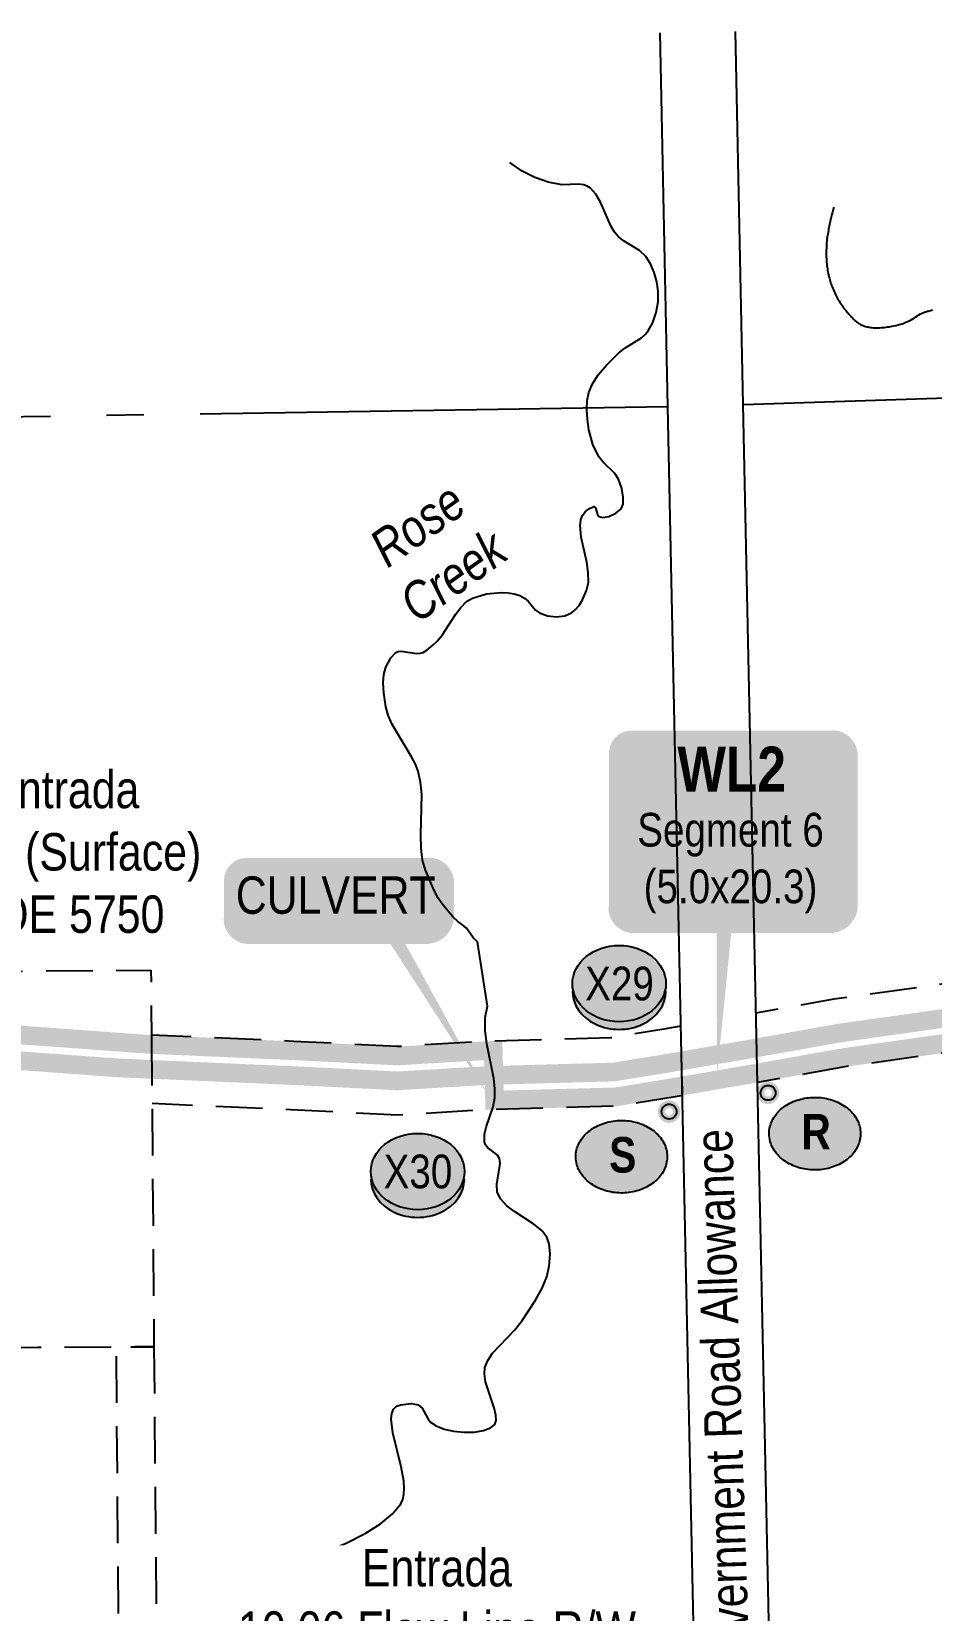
# Model space of a CAD drawing. Extents: x 643442 to 651909, y 5835058 to 5841090.
# Drawn here: x 645813.3 to 646053.8, y 5836439.4 to 5836861.4 of the extents above; entities that cross this region are included whole.
import ezdxf
from ezdxf.enums import TextEntityAlignment as Align

# ---------------------------------------------------------------- set-up
doc = ezdxf.new("R2010")
doc.units = 0
doc.header["$LTSCALE"] = 5
doc.header["$PDSIZE"] = 0.5
for name, pattern in [('foc-ACCESSROAD', [3.75, 2.5, -1.25]), ('foc-FLOWLINE', [3.75, 2.5, -1.25]), ('foc-QUARTERLINE', [33, 25, -3, 2, -3])]:
    doc.linetypes.add(name, pattern=pattern)
doc.layers.get('Defpoints').update_dxf_attribs({"color": 9})
for name, color, linetype in [('9', 3, 'Continuous'), ('AS-ROADS', 254, 'Continuous'), ('CG-NOTES', 7, 'Continuous'), ('F-AR', 190, 'foc-ACCESSROAD'), ('F-FLOWLINE', 190, 'foc-FLOWLINE'), ('F-WS', 190, 'foc-ACCESSROAD'), ('L-ROAD-T', 7, 'Continuous'), ('L-SEC', 7, 'Continuous'), ('L-SECQ', 8, 'foc-QUARTERLINE'), ('P-CROSSINGS', 250, 'Continuous'), ('P-PROPOSED-WL1', 10, 'Continuous'), ('T-CREEK', 160, 'Continuous'), ('T-WATER-T', 170, 'Continuous')]:
    doc.layers.add(name, color=color, linetype=linetype)
doc.layers.add('F-FLOWLINE-T', color=190, linetype='Continuous', lineweight=9)
doc.layers.add('F-WS-T', color=190, linetype='Continuous', lineweight=9)
doc.layers.add('P-PROPOSED-WL4', color=7, linetype='Continuous', true_color=0x5b5bc8)
doc.styles.add('100L', font='ARIALN.TTF', dxfattribs={"height": 11})
doc.styles.add('80', font='ARIALN.TTF', dxfattribs={"height": 10})
doc.styles.add('80CG', font='ARIALN.TTF', dxfattribs={"height": 10})
doc.styles.add('80L', font='ARIALN.TTF', dxfattribs={"height": 10})
doc.styles.add('BOLD', font='ARIALNB.TTF')
doc.styles.add('Crossing', font='ARIALN.TTF', dxfattribs={"height": 10})
doc.styles.add('foc-LtypeFont', font='ARIALN.TTF', dxfattribs={"height": 7.35})
doc.linetypes.add('foc-TOPO-flowdirection-NOLINE', pattern='A,0,[">",foc-LtypeFont,S=0.3,R=0,X=0,Y=-0.945],-20,[">",foc-LtypeFont,S=0.3,R=0,X=0,Y=-0.945],0', length=20)
doc.dimstyles.new('Compass 5 000', dxfattribs={"dimscale": 5, "dimtxt": 9, "dimasz": 2, "dimexe": 0.2, "dimexo": 0.0625, "dimgap": 0.5, "dimtad": 0, "dimtih": 1, "dimtoh": 1, "dimzin": 0, "dimdsep": 46, "dimtxsty": '80CG', "dimcen": 0.1, "dimse1": 1, "dimse2": 1, "dimclrd": 256, "dimclrt": 256, "dimaunit": 1, "dimadec": 4, "dimazin": 0, "dimtfac": 0.06, "dimtofl": 0, "dimtmove": 0, "dimatfit": 1, "dimfxl": 0.2, "dimtolj": 1, "dimtzin": 0, "dimlwd": -1, "dimarcsym": 0})

# ---------------------------------------------------------------- blocks, each defined once
blk = doc.blocks.new('*U386')
h = blk.add_hatch(color=254)
edge = h.paths.add_edge_path()
edge.add_line((-26.5, -34.12), (26.5, -34.12))
edge.add_arc((26.5, -28.12), 6, 270, 360)
edge.add_line((32.5, -28.12), (32.5, 12.5))
edge.add_arc((26.5, 12.5), 6, 0, 90)
edge.add_line((26.5, 18.5), (-26.5, 18.5))
edge.add_arc((-26.5, 12.5), 6, 90, 180)
edge.add_line((-32.5, 12.5), (-32.5, -28.12))
edge.add_arc((-26.5, -28.12), 6, 180, 270)
at = {"layer": 'P-PROPOSED-WL4', "flags": 128}
blk.add_lwpolyline([(-26.5, -34.12, 3, 3, 0), (26.5, -34.12, 3, 3, 0.414214), (32.5, -28.12, 3, 3, 0), (32.5, 12.5, 3, 0, 0.414214), (26.5, 18.5, 0, 0, 0), (-26.5, 18.5, 0, 0, 0.414214), (-32.5, 12.5, 0, 0, 0), (-32.5, -28.12, 0, 3, 0.414214)], format="xyseb", close=True, dxfattribs=at)
blk.add_lwpolyline([(-3.63, -73.76, 0, 7.5, 0), (0, 0, 0, 0, 0)], format="xyseb", dxfattribs=at)
at = {"layer": 'P-PROPOSED-WL4'}
for tag, p, height, style in [('TEMP_AREA_W1_001', (-9.21, 2.24), 12, 'BOLD'), ('ENTER_TEXT_001', (-30.66, -12.62), 9, '80')]:
    blk.add_attdef(tag, p, '', height=height, dxfattribs=dict(at, style=style))
blk = doc.blocks.new('*U388')
h = blk.add_hatch(color=254)
edge = h.paths.add_edge_path()
edge.add_line((-24, -11.5), (24, -11.5))
edge.add_arc((24, -5.5), 6, 270, 360)
edge.add_line((30, -5.5), (30, 4))
edge.add_arc((24, 4), 6, 0, 90)
edge.add_line((24, 10), (-24, 10))
edge.add_arc((-24, 4), 6, 90, 180)
edge.add_line((-30, 4), (-30, -5.5))
edge.add_arc((-24, -5.5), 6, 180, 270)
at = {"color": 160, "flags": 128}
blk.add_lwpolyline([(-24, -11.5, 3, 3, 0), (24, -11.5, 3, 3, 0.414214), (30, -5.5, 3, 3, 0), (30, 4, 3, 0, 0.414214), (24, 10, 0, 0, 0), (-24, 10, 0, 0, 0.414214), (-30, 4, 0, 0, 0), (-30, -5.5, 0, 3, 0.414214)], format="xyseb", close=True, dxfattribs=at)
at = {"color": 160, "style": '80'}
blk.add_attdef('ENTER_TEXT_001', (-26.85, -4.92), '', height=10, dxfattribs=at)
blk = doc.blocks.new('xing2')
h = blk.add_hatch(color=50)
h.dxf.hatch_style = 1
edge = h.paths.add_edge_path()
edge.add_ellipse((0, 0), major_axis=(-12.5, 0), ratio=0.816297, start_angle=0, end_angle=360)
h = blk.add_hatch(color=250)
h.dxf.hatch_style = 1
edge = h.paths.add_edge_path()
edge.add_ellipse((0, -2.05), major_axis=(-12.5, 0), ratio=0.816297, start_angle=0, end_angle=180)
edge.add_line((12.5, -2.05), (12.5, 0))
edge.add_ellipse((0, 0), major_axis=(-12.5, 0), ratio=0.816297, start_angle=0, end_angle=180, ccw=False)
edge.add_line((-12.5, 0), (-12.5, -2.05))
at = {"color": 250}
blk.add_ellipse((0, 0), major_axis=(-12.5, 0), ratio=0.816297, dxfattribs=at)
blk.add_ellipse((0, -2.05), major_axis=(-12.5, 0), ratio=0.816297, start_param=0, end_param=3.141593, dxfattribs=at)
at = {"color": 250, "style": 'Crossing'}
blk.add_attdef('CROSSING', text='', height=9, dxfattribs=at).set_placement((0.09, 0.02), align=Align.MIDDLE_CENTER)
at = {"color": 250, "style": 'Crossing', "flags": 1}
for tag, p in [('OWNER', (0.09, -12.49)), ('DESCRIPTION', (0.09, -25.77)), ('LOCATION', (0.09, -39.3)), ('DWG_REF', (0.09, -52.84))]:
    blk.add_attdef(tag, text='', height=9, dxfattribs=at).set_placement(p, align=Align.MIDDLE_CENTER)
blk = doc.blocks.new('*D432')
at = {"layer": 'Defpoints', "color": 0, "transparency": 16777216}
for p in [(645836.52, 5836442.82), (645846.59, 5836442.91), (645846.66, 5836433.88)]:
    blk.add_point(p, dxfattribs=at)
at = {"layer": 'F-FLOWLINE-T', "transparency": 16777216}
for p, q in [((645856.66, 5836433.96), (645866.66, 5836434.04)), ((645826.59, 5836433.72), (645816.59, 5836433.64))]:
    blk.add_line(p, q, dxfattribs=at)
for points in [[(645826.58, 5836435.39), (645826.61, 5836432.06), (645836.59, 5836433.8)], [(645856.65, 5836435.63), (645856.67, 5836432.3), (645846.66, 5836433.88)]]:
    blk.add_solid(points, dxfattribs=at)
at = {"layer": 'F-FLOWLINE-T', "transparency": 16777216, "insert": (645921.66, 5836434.04), "char_height": 10, "attachment_point": 5, "style": '80CG', "bg_fill": 3, "box_fill_scale": 1.1, "bg_fill_color": 256, "bg_fill_true_color": 13158600, "bg_fill_transparency": 0}
blk.add_mtext('\\A1;Entrada\\P10.06 Flow Line R/W\\PROE 7447', dxfattribs=at)
blk = doc.blocks.new('Route_Letters')
h = blk.add_hatch(color=255)
h.dxf.hatch_style = 1
edge = h.paths.add_edge_path()
edge.add_ellipse((-0.12, 0.46), major_axis=(-11.97, 0), ratio=0.789318, start_angle=0, end_angle=360)
at = {"color": 5}
blk.add_open_spline([(-12.34, 0.46), (-12.34, -0.25), (-12.24, -0.97), (-11.72, -2.79), (-11.14, -3.88), (-9.56, -5.81), (-8.54, -6.66), (-6.22, -8.02), (-4.9, -8.54), (-2.12, -9.17), (-0.66, -9.3), (2.22, -9.13), (3.64, -8.84), (6.27, -7.89), (7.48, -7.22), (9.54, -5.6), (10.38, -4.64), (11.6, -2.54), (11.97, -1.4), (12.18, 0.91), (12.02, 2.08), (11.2, 4.3), (10.54, 5.35), (8.8, 7.2), (7.72, 7.99), (5.29, 9.24), (3.93, 9.68), (1.11, 10.18), (-0.35, 10.23), (-3.22, 9.91), (-4.61, 9.55), (-7.16, 8.47), (-8.32, 7.75), (-10.24, 6.02), (-11, 5.02), (-12.05, 2.86), (-12.32, 1.7), (-12.34, 0.52), (-12.34, 0.49), (-12.34, 0.46)], degree=3, knots=[0, 0, 0, 0, 0.219529, 0.219529, 0.575727, 0.575727, 0.931924, 0.931924, 1.288121, 1.288121, 1.644318, 1.644318, 2.000515, 2.000515, 2.356712, 2.356712, 2.712909, 2.712909, 3.069107, 3.069107, 3.425304, 3.425304, 3.781501, 3.781501, 4.137698, 4.137698, 4.493895, 4.493895, 4.850092, 4.850092, 5.20629, 5.20629, 5.562487, 5.562487, 5.918684, 5.918684, 6.274881, 6.274881, 6.283185, 6.283185, 6.283185, 6.283185], dxfattribs=at)
at = {"color": 14, "style": 'BOLD'}
blk.add_attdef('A', text='', height=9.5, dxfattribs=at).set_placement((0.22, 0.98), align=Align.MIDDLE)
blk = doc.blocks.new('AA')
at = {"const_width": 4}
blk.add_lwpolyline([(-1, 0, 1), (1, 0, 1)], format="xyb", close=True, dxfattribs=at)
blk.add_circle((0, 0), 2)

msp = doc.modelspace()

# ---------------------------------------------------------------- hatches: boundary and pattern name
at = {"layer": 'P-PROPOSED-WL1'}
h = msp.add_hatch(color=256, dxfattribs=at)
h.dxf.hatch_style = 1
h.paths.add_polyline_path([(646628.132, 5836615.829), (646650.713, 5836601.296), (646651.669, 5836601.33), (646651.44, 5836611.12), (646651.31, 5836616.678), (646706.621, 5836618.432), (646873.66, 5836623.498), (647080.29, 5836627.693), (647276.663, 5836633.542), (647277.29, 5836628.555), (647276.763, 5836628.543), (647080.415, 5836622.694), (646873.787, 5836618.5), (646708.628, 5836613.491), (646656.425, 5836611.838), (646656.439, 5836611.237), (646656.783, 5836596.51), (646649.325, 5836596.243), (646626.744, 5836610.776), (646618.19, 5836610.47), (646569.809, 5836607.198), (646511.178, 5836602.816), (646485.305, 5836600.784), (646450.204, 5836600.601), (646396.274, 5836599.144), (646324.754, 5836597.136), (646243.193, 5836595.495), (646178.066, 5836593.124), (646119.179, 5836592.031), (646061.042, 5836588.956), (646030.569, 5836584.657), (646007.281, 5836580.505), (646007.174, 5836585.564), (646029.78, 5836589.595), (646060.56, 5836593.938), (646119, 5836597.029), (646177.929, 5836598.123), (646243.052, 5836600.493), (646324.633, 5836602.135), (646396.136, 5836604.142), (646450.123, 5836605.6), (646485.096, 5836605.783), (646510.796, 5836607.801), (646569.454, 5836612.185), (646617.932, 5836615.464)])

# ---------------------------------------------------------------- linework, layer by layer
at = {"color": 170, "flags": 128}
msp.add_lwpolyline([(645935.872, 5836576.305, 0, 3.999, 0), (645906.973, 5836624.703, 0, 0, 0)], format="xyseb", dxfattribs=at)
at = {"layer": '9', "color": 3, "flags": 128}
msp.add_lwpolyline([(645987.234, 5836577.029), (645987.127, 5836582.085)], dxfattribs=at)
at = {"layer": 'AS-ROADS', "const_width": 5, "flags": 128}
msp.add_lwpolyline([(646510.48, 5836611.934), (646484.923, 5836609.927), (646450.056, 5836609.745), (646396.022, 5836608.285), (646324.534, 5836606.279), (646242.935, 5836604.637), (646177.815, 5836602.266), (646118.852, 5836601.172), (646060.16, 5836598.067), (646029.127, 5836593.689), (646003.717, 5836589.158), (645983.787, 5836585.714), (645968.886, 5836583.29), (645935.012, 5836582.354), (645911.068, 5836580.916), (645882.998, 5836582.343), (645836.698, 5836584.371), (645786.487, 5836588.036)], dxfattribs=at)
at = {"layer": 'F-AR', "flags": 128}
for points in [[(646555.508, 5836624.47), (646509.781, 5836621.052), (646484.54, 5836619.071), (646449.909, 5836618.889), (646395.77, 5836617.427), (646324.313, 5836615.421), (646242.676, 5836613.778), (646177.564, 5836611.408), (646118.526, 5836610.312), (646059.278, 5836607.178), (646027.685, 5836602.721), (646006.891, 5836599.013)], [(646555.936, 5836606.161), (646511.178, 5836602.816), (646485.305, 5836600.784), (646450.204, 5836600.601), (646396.274, 5836599.144), (646324.754, 5836597.136), (646243.193, 5836595.495), (646178.066, 5836593.124), (646119.179, 5836592.031), (646061.042, 5836588.956), (646030.569, 5836584.657), (646007.281, 5836580.505)], [(645986.844, 5836595.523), (645982.274, 5836594.733), (645968.022, 5836592.415), (645934.612, 5836591.492), (645911.026, 5836590.075), (645883.431, 5836591.478), (645845.379, 5836593.144)], [(645987.234, 5836577.029), (645985.3, 5836576.695), (645969.75, 5836574.165), (645935.413, 5836573.217), (645911.11, 5836571.757), (645882.566, 5836573.208), (645845.527, 5836574.83)]]:
    msp.add_lwpolyline(points, dxfattribs=at)
at = {"layer": 'F-FLOWLINE', "flags": 128}
msp.add_lwpolyline([(645846.049, 5836509.869), (645847.45, 5836335.421), (645837.284, 5836347.844), (645835.983, 5836509.75), (645846.049, 5836509.869)], close=True, dxfattribs=at)
at = {"layer": 'F-WS', "flags": 128}
msp.add_lwpolyline([(645845.387, 5836592.211), (645846.049, 5836509.869), (645835.983, 5836509.75), (645814.977, 5836509.62), (645751.406, 5836509.108), (645745.402, 5836509.06), (645745.281, 5836524.161), (645744.74, 5836591.408), (645744.593, 5836609.708), (645845.24, 5836610.516), (645845.387, 5836592.211)], close=True, dxfattribs=at)
at = {"layer": 'L-SEC', "flags": 128}
for points in [[(645983.352, 5836761.115), (645981.279, 5836861.095)], [(646003.462, 5836761.756), (646001.397, 5836861.411)], [(646000.364, 5835954.494), (645983.352, 5836761.115)], [(646020.454, 5835955.221), (646003.462, 5836761.756)]]:
    msp.add_lwpolyline(points, dxfattribs=at)
at = {"layer": 'L-SECQ', "flags": 128}
for points in [[(646003.454, 5836761.76), (646770.293, 5836786.345)], [(645983.352, 5836761.115), (645219.883, 5836749.135)]]:
    msp.add_lwpolyline(points, dxfattribs=at)
at = {"layer": 'P-PROPOSED-WL1', "const_width": 5, "flags": 128}
msp.add_lwpolyline([(645987.181, 5836579.556), (645984.887, 5836579.16), (645969.514, 5836576.659), (645937.046, 5836575.762), (645936.679, 5836589.048), (645934.721, 5836588.994), (645911.037, 5836587.572), (645883.312, 5836588.98), (645845.234, 5836590.648), (645744.478, 5836597.988)], dxfattribs=at)
at = {"layer": 'P-PROPOSED-WL4', "linetype": 'Continuous', "const_width": 4.998, "flags": 128}
msp.add_lwpolyline([(646007.227, 5836583.035), (645987.181, 5836579.557)], dxfattribs=at)
at = {"layer": 'T-CREEK', "flags": 128}
msp.add_lwpolyline([(645919.135, 5836436.279), (645905.47, 5836442.851), (645879.474, 5836442.606), (645876.778, 5836447.61), (645877.17, 5836450.441), (645878.101, 5836452.571), (645878.767, 5836453.374), (645879.568, 5836454.003), (645880.381, 5836454.323), (645881.46, 5836454.427), (645885.837, 5836453.973), (645887.506, 5836454.003), (645889.679, 5836454.422), (645892.004, 5836455.096), (645897.428, 5836457.31), (645902.502, 5836459.9), (645906.601, 5836462.516), (645909.763, 5836465.182), (645911.98, 5836467.893), (645912.52, 5836469.031), (645912.837, 5836470.403), (645912.933, 5836472.02), (645912.811, 5836473.91), (645912.116, 5836477.788), (645909.863, 5836486.847), (645909.41, 5836490.505), (645909.566, 5836492.036), (645910.04, 5836493.175), (645910.841, 5836493.944), (645911.98, 5836494.352), (645914.787, 5836494.661), (645916.61, 5836494.352), (645917.658, 5836493.414), (645919.182, 5836490.653), (645919.917, 5836489.721), (645921.472, 5836488.665), (645923.545, 5836487.831), (645926.046, 5836487.257), (645928.792, 5836486.988), (645931.579, 5836487.051), (645934.051, 5836487.448), (645935.944, 5836488.136), (645937.115, 5836489.06), (645937.504, 5836490.097), (645937.428, 5836491.603), (645936.944, 5836493.502), (645934.651, 5836500.489), (645934.333, 5836502.594), (645934.469, 5836504.274), (645935.202, 5836506.166), (645936.508, 5836508.133), (645942.442, 5836514.342), (645944.391, 5836516.841), (645947.967, 5836522.332), (645949.744, 5836525.473), (645951.02, 5836528.535), (645951.667, 5836531.393), (645951.88, 5836534.635), (645951.667, 5836537.347), (645951.002, 5836539.161), (645949.647, 5836540.892), (645947.539, 5836542.634), (645942.369, 5836545.992), (645940.338, 5836547.532), (645938.664, 5836549.352), (645937.777, 5836551.237), (645937.674, 5836553.285), (645938.508, 5836558.811), (645938.328, 5836560.146), (645937.777, 5836561.159), (645935.131, 5836563.143), (645934.644, 5836563.846), (645934.35, 5836564.663), (645934.326, 5836566.691), (645934.85, 5836568.814), (645936.661, 5836574.021), (645937.115, 5836576.373), (645937.128, 5836578.79), (645936.851, 5836581.515), (645934.985, 5836590.853), (645934.501, 5836594.36), (645934.504, 5836597.829), (645935.131, 5836600.847), (645932.485, 5836618.045), (645931.445, 5836619.044), (645929.552, 5836621.779), (645928.516, 5836622.675), (645927.271, 5836623.538), (645926.014, 5836624.67), (645923.225, 5836627.967), (645922.013, 5836629.747), (645920.87, 5836631.822), (645918.594, 5836637.227), (645917.824, 5836639.957), (645917.405, 5836643.074), (645917.308, 5836646.664), (645917.569, 5836657.483), (645917.264, 5836660.809), (645916.61, 5836663.685), (645915.903, 5836665.555), (645914.885, 5836667.578), (645909.568, 5836676.345), (645908.574, 5836678.685), (645908.011, 5836680.883), (645907.436, 5836684.665), (645907.267, 5836687.292), (645907.451, 5836689.563), (645908.011, 5836691.467), (645909.324, 5836693.988), (645910.657, 5836695.435), (645911.287, 5836695.719), (645912.085, 5836695.812), (645916.233, 5836695.18), (645917.172, 5836695.209), (645917.933, 5836695.435), (645918.945, 5836696.067), (645920.579, 5836697.42), (645921.802, 5836698.578), (645923.025, 5836700.074), (645926.613, 5836705.629), (645927.989, 5836707.487), (645929.543, 5836709.02), (645931.162, 5836709.988), (645934.887, 5836711.089), (645938.851, 5836711.482), (645940.666, 5836711.386), (645942.325, 5836711.101), (645943.793, 5836710.633), (645945.053, 5836709.988), (645946.023, 5836709.146), (645948.014, 5836706.789), (645949.021, 5836706.019), (645951.178, 5836705.256), (645953.624, 5836704.983), (645955.861, 5836705.249), (645957.62, 5836706.019), (645958.588, 5836706.838), (645959.605, 5836708.003), (645960.527, 5836709.503), (645961.589, 5836711.972), (645962.112, 5836714.125), (645962.096, 5836716.791), (645961.668, 5836719.572), (645960.205, 5836726.29), (645959.931, 5836729.408), (645960.108, 5836730.864), (645960.548, 5836732.068), (645961.259, 5836733.043), (645962.251, 5836733.8), (645963.574, 5836734.462), (645964.025, 5836734.081), (645964.579, 5836732.335), (645964.897, 5836731.816), (645965.966, 5836731.49), (645967.576, 5836731.788), (645969.482, 5836732.683), (645970.85, 5836733.8), (645971.386, 5836735.065), (645971.45, 5836736.911), (645971.027, 5836739.271), (645970.188, 5836741.738), (645969.143, 5836743.314), (645966.021, 5836746.266), (645964.897, 5836747.691), (645963.339, 5836751.034), (645962.251, 5836754.967), (645961.832, 5836757.724), (645961.691, 5836760.357), (645961.831, 5836762.76), (645962.251, 5836764.889), (645963.199, 5836767.227), (645964.762, 5836769.666), (645966.936, 5836772.23), (645970.188, 5836775.472), (645971.831, 5836776.77), (645976.284, 5836779.587), (645977.341, 5836780.492), (645978.126, 5836781.425), (645979.333, 5836783.644), (645980.22, 5836786.301), (645980.717, 5836789.19), (645980.772, 5836792.009), (645980.421, 5836794.507), (645979.71, 5836797.018), (645978.702, 5836799.323), (645977.464, 5836801.269), (645975.767, 5836802.863), (645971.714, 5836805.38), (645970.188, 5836806.561), (645969.108, 5836807.8), (645968.097, 5836809.443), (645965.31, 5836815.792), (645964.145, 5836817.921), (645962.653, 5836819.596), (645961.825, 5836820.122), (645960.928, 5836820.451), (645959.469, 5836820.604), (645954.975, 5836820.451), (645951.338, 5836821.139), (645947.81, 5836822.36), (645944.392, 5836824.115), (645941.084, 5836826.404)], dxfattribs=at)
at = {"layer": 'T-CREEK', "linetype": 'foc-TOPO-flowdirection-NOLINE', "flags": 128}
msp.add_lwpolyline([(645876.922, 5836444.081), (645876.778, 5836447.61), (645877.17, 5836450.441), (645878.101, 5836452.571), (645878.767, 5836453.374), (645879.568, 5836454.003), (645880.381, 5836454.323), (645881.46, 5836454.427), (645885.837, 5836453.973), (645887.506, 5836454.003), (645889.679, 5836454.422), (645892.004, 5836455.096), (645897.428, 5836457.31), (645902.502, 5836459.9), (645906.601, 5836462.516), (645909.763, 5836465.182), (645911.98, 5836467.893), (645912.52, 5836469.031), (645912.837, 5836470.403), (645912.933, 5836472.02), (645912.811, 5836473.91), (645912.116, 5836477.788), (645909.863, 5836486.847), (645909.41, 5836490.505), (645909.566, 5836492.036), (645910.04, 5836493.175), (645910.841, 5836493.944), (645911.98, 5836494.352), (645914.787, 5836494.661), (645916.61, 5836494.352), (645917.658, 5836493.414), (645919.182, 5836490.653), (645919.917, 5836489.721), (645921.472, 5836488.665), (645923.545, 5836487.831), (645926.046, 5836487.257), (645928.792, 5836486.988), (645931.579, 5836487.051), (645934.051, 5836487.448), (645935.944, 5836488.136), (645937.115, 5836489.06), (645937.504, 5836490.097), (645937.428, 5836491.603), (645936.944, 5836493.502), (645934.651, 5836500.489), (645934.333, 5836502.594), (645934.469, 5836504.274), (645935.202, 5836506.166), (645936.508, 5836508.133), (645942.442, 5836514.342), (645944.391, 5836516.841), (645947.967, 5836522.332), (645949.744, 5836525.473), (645951.02, 5836528.535), (645951.667, 5836531.393), (645951.88, 5836534.635), (645951.667, 5836537.347), (645951.002, 5836539.161), (645949.647, 5836540.892), (645947.539, 5836542.634), (645942.369, 5836545.992), (645940.338, 5836547.532), (645938.664, 5836549.352), (645937.777, 5836551.237), (645937.674, 5836553.285), (645938.508, 5836558.811), (645938.328, 5836560.146), (645937.777, 5836561.159), (645935.131, 5836563.143), (645934.644, 5836563.846), (645934.35, 5836564.663), (645934.326, 5836566.691), (645934.85, 5836568.814), (645936.661, 5836574.021), (645937.115, 5836576.373), (645937.128, 5836578.79), (645936.851, 5836581.515), (645934.985, 5836590.853), (645934.501, 5836594.36), (645934.504, 5836597.829), (645935.131, 5836600.847), (645932.485, 5836618.045), (645931.445, 5836619.044), (645929.552, 5836621.779), (645928.516, 5836622.675), (645927.271, 5836623.538), (645926.014, 5836624.67), (645923.225, 5836627.967), (645922.013, 5836629.747), (645920.87, 5836631.822), (645918.594, 5836637.227), (645917.824, 5836639.957), (645917.405, 5836643.074), (645917.308, 5836646.664), (645917.569, 5836657.483), (645917.264, 5836660.809), (645916.61, 5836663.685), (645915.903, 5836665.555), (645914.885, 5836667.578), (645909.568, 5836676.345), (645908.574, 5836678.685), (645908.011, 5836680.883), (645907.436, 5836684.665), (645907.267, 5836687.292), (645907.451, 5836689.563), (645908.011, 5836691.467), (645909.324, 5836693.988), (645910.657, 5836695.435), (645911.287, 5836695.719), (645912.085, 5836695.812), (645916.233, 5836695.18), (645917.172, 5836695.209), (645917.933, 5836695.435), (645918.945, 5836696.067), (645920.579, 5836697.42), (645921.802, 5836698.578), (645923.025, 5836700.074), (645926.613, 5836705.629), (645927.989, 5836707.487), (645929.543, 5836709.02), (645931.162, 5836709.988), (645934.887, 5836711.089), (645938.851, 5836711.482), (645940.666, 5836711.386), (645942.325, 5836711.101), (645943.793, 5836710.633), (645945.053, 5836709.988), (645946.023, 5836709.146), (645948.014, 5836706.789), (645949.021, 5836706.019), (645951.178, 5836705.256), (645953.624, 5836704.983), (645955.861, 5836705.249), (645957.62, 5836706.019), (645958.588, 5836706.838), (645959.605, 5836708.003), (645960.527, 5836709.503), (645961.589, 5836711.972), (645962.112, 5836714.125), (645962.096, 5836716.791), (645961.668, 5836719.572), (645960.205, 5836726.29), (645959.931, 5836729.408), (645960.108, 5836730.864), (645960.548, 5836732.068), (645961.259, 5836733.043), (645962.251, 5836733.8), (645963.574, 5836734.462), (645964.025, 5836734.081), (645964.579, 5836732.335), (645964.897, 5836731.816), (645965.966, 5836731.49), (645967.576, 5836731.788), (645969.482, 5836732.683), (645970.85, 5836733.8), (645971.386, 5836735.065), (645971.45, 5836736.911), (645971.027, 5836739.271), (645970.188, 5836741.738), (645969.143, 5836743.314), (645966.021, 5836746.266), (645964.897, 5836747.691), (645963.339, 5836751.034), (645962.251, 5836754.967), (645961.832, 5836757.724), (645961.691, 5836760.357), (645961.831, 5836762.76), (645962.251, 5836764.889), (645963.199, 5836767.227), (645964.762, 5836769.666), (645966.936, 5836772.23), (645970.188, 5836775.472), (645971.831, 5836776.77), (645976.284, 5836779.587), (645977.341, 5836780.492), (645978.126, 5836781.425), (645979.333, 5836783.644), (645980.22, 5836786.301), (645980.717, 5836789.19), (645980.772, 5836792.009), (645980.421, 5836794.507), (645979.71, 5836797.018), (645978.702, 5836799.323), (645977.464, 5836801.269), (645975.767, 5836802.863), (645971.714, 5836805.38), (645970.188, 5836806.561), (645969.108, 5836807.8), (645968.097, 5836809.443), (645965.31, 5836815.792), (645964.145, 5836817.921), (645962.653, 5836819.596), (645961.825, 5836820.122), (645960.928, 5836820.451), (645959.469, 5836820.604), (645954.975, 5836820.451), (645951.338, 5836821.139), (645947.81, 5836822.36), (645944.392, 5836824.115), (645941.084, 5836826.404)], dxfattribs=at)
at = {"layer": 'T-CREEK', "flags": 128}
msp.add_lwpolyline([(646027.735, 5836814.498, 0.0118224), (646026.951, 5836811.823, 0.0207985), (646026.605, 5836810.276, 0.0020254), (646026.002, 5836806.856, 0.0118266), (646025.915, 5836806.268, 0.0144224), (646025.742, 5836804.429, 0.0136186), (646025.667, 5836802.474, 0.0161756), (646025.705, 5836800.722, 0.0154499), (646025.86, 5836798.894, 0.0176448), (646026.113, 5836797.227, 0.0170998), (646026.494, 5836795.529, 0.0185479), (646026.969, 5836793.945, 0.0182772), (646027.569, 5836792.377, 0.0186659), (646028.326, 5836790.766, 0.0217564), (646029.085, 5836789.44, 0.0149225), (646029.969, 5836788.129, 0.0132953), (646031.042, 5836786.717, 0.0116482), (646031.986, 5836785.596, 0.0128338), (646032.891, 5836784.622, 0.0257669), (646033.548, 5836784.016, 0.0229387), (646034.35, 5836783.41, 0.0517123), (646035.239, 5836782.925, 0.0397676), (646036.49, 5836782.517, 0.0316777), (646037.832, 5836782.283, 0.031392), (646039.206, 5836782.219, 0.0187385), (646040.787, 5836782.304, 0.0174254), (646042.477, 5836782.518, 0.0177367), (646044.888, 5836782.997, 0.0305467), (646046.256, 5836783.41, 0.0125346), (646046.958, 5836783.689, 0.0096837), (646047.849, 5836784.091, 0.0475807), (646049.643, 5836785.161, -0.0520253), (646051.293, 5836786.125, -0.0165643), (646052.104, 5836786.46, -0.0179858), (646052.871, 5836786.717, -0.0291659), (646054.104, 5836787.004, -0.0174215)], format="xyb", dxfattribs=at)

# ---------------------------------------------------------------- block references
at = {"xscale": 0.9991705491093322, "yscale": 0.9991705491093322, "zscale": 0.9991705491093322}
msp.add_blockref('*U388', (645894.733, 5836630.505), dxfattribs=at).add_auto_attribs({'ENTER_TEXT_001': 'CULVERT'})
at = {"layer": 'CG-NOTES'}
ref = msp.add_blockref('*U386', (646000.085, 5836656.026), dxfattribs=dict(at, xscale=0.99969901, yscale=0.99969901, zscale=0.99969901))
ref.add_attrib('TEMP_AREA_W1_001', 'WL2', (645985.904, 5836658.27), dxfattribs={"layer": 'P-PROPOSED-WL4', "height": 11.9964, "style": 'BOLD'})
ref.add_attrib('ENTER_TEXT_001', 'Segment 6', (645975.171, 5836643.554), dxfattribs={"layer": 'P-PROPOSED-WL4', "height": 8.9973, "style": '80'})
ref.add_attrib('ENTER_TEXT_002', '(5.0x20.3)', (645976.883, 5836628.405), dxfattribs={"layer": 'P-PROPOSED-WL4', "height": 8.9973, "style": '80'})
at = {"layer": 'CG-NOTES', "color": 6}
for p in [(646010.121, 5836577.718), (645983.677, 5836572.694)]:
    msp.add_blockref('AA', p, dxfattribs=at)
for p, values in [((646022.735, 5836566.352), {'A': 'R'}), ((645971.078, 5836560.18), {'A': 'S'})]:
    msp.add_blockref('Route_Letters', p, dxfattribs=at).add_auto_attribs(values)
at = {"layer": 'P-CROSSINGS', "color": 5, "xscale": 0.99969901, "yscale": 0.99969901, "zscale": 0.99969901}
for p, values in [((645970.335, 5836606.928), {'CROSSING': 'X29'}), ((645916.489, 5836556.683), {'CROSSING': 'X30'})]:
    msp.add_blockref('xing2', p, dxfattribs=at).add_auto_attribs(values)

# ---------------------------------------------------------------- texts
at = {"layer": 'F-WS-T', "insert": (645822.099, 5836642.08), "char_height": 9.99699, "width": 94.19311, "attachment_point": 5, "style": '80CG'}
msp.add_mtext('\\A1;Entrada\\P8-31 (Surface)\\PROE 5750', dxfattribs=at)
at = {"layer": 'L-ROAD-T', "style": '80L'}
msp.add_text('Government Road Allowance', height=9.99699, rotation=91.86598, dxfattribs=at).set_placement((645997.926, 5836493.595), align=Align.MIDDLE_CENTER)
at = {"layer": 'T-WATER-T', "insert": (645900.455, 5836724.396), "char_height": 10, "attachment_point": 1, "rotation": 35.53834, "style": '100L'}
msp.add_mtext_dynamic_manual_height_columns('\\pi2.6796;{\\fArial Narrow|b0|i1|c0|p34;Rose\\P\\pi0.56842;Creek}', width=31.25962, gutter_width=55, heights=[0], dxfattribs=at)

# ---------------------------------------------------------------- next in the draw order: dimensions: what is measured, and where the dimension line sits
at = {"layer": 'F-FLOWLINE-T', "color": 3}
dim = msp.add_aligned_dim(p1=(645836.521, 5836442.825), p2=(645846.587, 5836442.905), distance=-9.022, text='Entrada\\P10.06 Flow Line R/W\\PROE 7447', dimstyle='Compass 5 000', override={"dimtfill": 1}, dxfattribs=at)
dim.commit()
dim.dimension.update_dxf_attribs({"geometry": '*D432', "text_midpoint": (645921.659, 5836434.044)})

doc.saveas('drawing.dxf')
